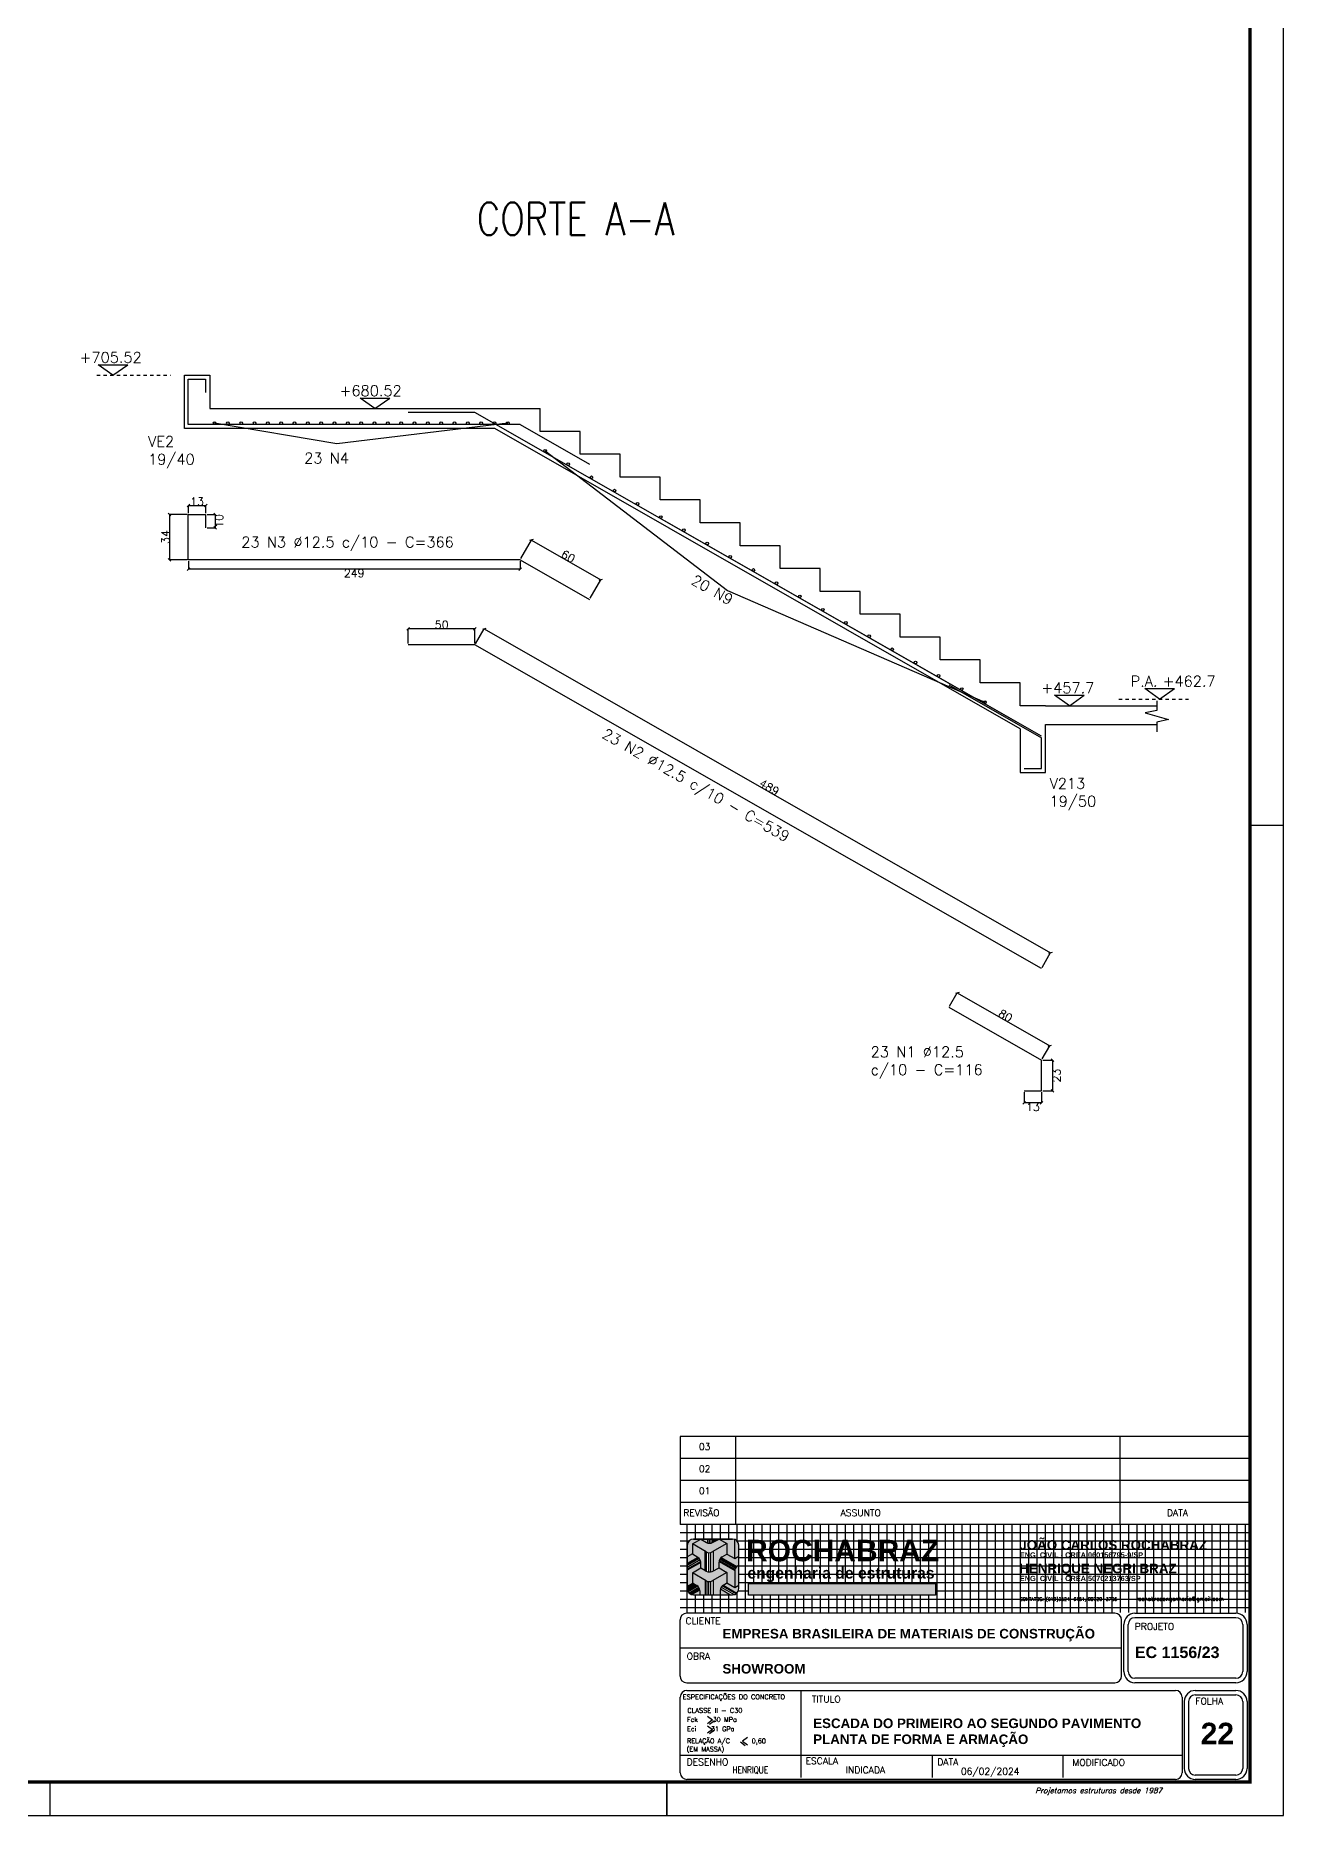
# Model space of a CAD drawing. Extents: x -2548 to -2429, y 253 to 337.
# Drawn here: x -2466.2 to -2428.8, y 252.6 to 306 of the extents above; entities that cross this region are included whole.
import ezdxf
from ezdxf.enums import TextEntityAlignment as Align

# ---------------------------------------------------------------- set-up
doc = ezdxf.new("R2010")
doc.units = 0
doc.header["$MEASUREMENT"] = 0
doc.linetypes.add('ESTILO_TQS_0001', pattern=[1, 0.7, -0.3])
doc.layers.get('0').update_dxf_attribs({"linetype": 'CONTINUOUS'})
doc.layers.get('Defpoints').update_dxf_attribs({"linetype": 'CONTINUOUS'})
for name, color, linetype in [('1', 1, 'CONTINUOUS'), ('2', 2, 'CONTINUOUS'), ('3', 3, 'CONTINUOUS'), ('6', 6, 'CONTINUOUS'), ('9', 9, 'CONTINUOUS'), ('ARQ-FOLHA', 7, 'CONTINUOUS'), ('F', 7, 'CONTINUOUS'), ('FINISSIMA', 1, 'CONTINUOUS'), ('G', 6, 'CONTINUOUS'), ('M', 3, 'CONTINUOUS')]:
    doc.layers.add(name, color=color, linetype=linetype)
doc.layers.add('LC-Textos', color=3, linetype='CONTINUOUS', lineweight=20)
doc.styles.add('ITALICC', font='italicc')
doc.styles.add('ROMANS', font='romans')
doc.styles.add('SANSSERIFBOLD', font='sasb____.pfb')
doc.styles.add('SIMPLEX', font='SIMPLEX.shx', dxfattribs={"width": 0.8})
doc.styles.get("Standard").update_dxf_attribs({"font": 'ROMANS.SHX'})
doc.dimstyles.new('ARMAÇAO ESCADA', dxfattribs={"dimtxt": 6, "dimasz": 2, "dimexe": 0.01, "dimexo": 1, "dimgap": 0.01, "dimtad": 2, "dimdec": 0, "dimdsep": 46, "dimtxsty": 'Standard', "dimblk": 'OBLIQUE', "dimcen": 0.09, "dimclrd": 1, "dimclre": 1, "dimclrt": 3, "dimadec": 0, "dimazin": 0, "dimtfac": 1, "dimtdec": 0, "dimtofl": 0, "dimtmove": 0, "dimatfit": 3, "dimldrblk": 'OBLIQUE', "dimfxl": 1, "dimtolj": 1, "dimtzin": 0, "dimarcsym": 0})

# ---------------------------------------------------------------- blocks, each defined once
blk = doc.blocks.new('fla0')
at = {"layer": 'ARQ-FOLHA'}
for p, q in [((5101.19, 1347.898), (5101.19, 1431.998)), ((5100.19, 1377.598), (5101.19, 1377.598)), ((5064.19, 1347.898), (5064.19, 1348.898)), ((5082.69, 1347.898), (5082.69, 1348.898))]:
    blk.add_line(p, q, dxfattribs=at)
at = {"layer": 'ARQ-FOLHA', "const_width": 0.1}
blk.add_lwpolyline([(5100.19, 1430.998), (4984.79, 1430.998), (4984.79, 1348.898), (5100.19, 1348.898), (5100.19, 1430.998)], dxfattribs=at)
at = {"layer": 'ARQ-FOLHA'}
blk.add_lwpolyline([(4982.29, 1347.898), (5101.19, 1347.898)], dxfattribs=at)
blk = doc.blocks.new('N2')
at = {"layer": '6', "linetype": 'Continuous'}
for p, q in [((4049.3, -2930.4), (3999.3, -2930.4)), ((4455.2, -3162.4), (4049.3, -2930.4))]:
    blk.add_line(p, q, dxfattribs=at)
blk = doc.blocks.new('N3')
at = {"layer": '6', "linetype": 'Continuous'}
for p, q in [((3834.2, -2939.4), (3834.2, -2905.4)), ((3834.2, -2905.4), (3847.2, -2905.4)), ((3847.2, -2905.4), (3847.2, -2915.4)), ((4083.2, -2939.4), (3834.2, -2939.4)), ((4083.2, -2939.4), (4135.3, -2969.2))]:
    blk.add_line(p, q, dxfattribs=at)
blk = doc.blocks.new('_Oblique')
at = {"color": 0, "linetype": 'ByBlock', "lineweight": -2}
blk.add_line((-0.5, -0.5), (0.5, 0.5), dxfattribs=at)
blk = doc.blocks.new('*D207')
at = {"color": 1, "linetype": 'Continuous', "lineweight": -2, "transparency": 16777216}
for p, q in [((-1944.3, 132.9), (-1937.9, 144)), ((-1937.9, 144), (-1513, -98.8)), ((-1519.3, -109.9), (-1513, -98.7))]:
    blk.add_line(p, q, dxfattribs=at)
at = {"layer": 'Defpoints', "color": 0, "linetype": 'Continuous', "transparency": 16777216}
for p in [(-1944.8, 132), (-1513, -98.8), (-1519.8, -110.8)]:
    blk.add_point(p, dxfattribs=at)
at = {"color": 1, "linetype": 'Continuous', "lineweight": -2, "transparency": 16777216, "xscale": 2, "yscale": 2, "zscale": 2}
for p, rotation in [((-1937.9, 144), 150.2592324149628), ((-1513, -98.8), 330.2592324149628)]:
    blk.add_blockref('_Oblique', p, dxfattribs=dict(at, rotation=rotation))
at = {"color": 3, "linetype": 'Continuous', "transparency": 16777216, "insert": (-1724, 25.2), "char_height": 6, "attachment_point": 5, "rotation": 330.2592}
blk.add_mtext('\\A1;489', dxfattribs=at)
blk = doc.blocks.new('*D208')
at = {"color": 1, "linetype": 'Continuous', "lineweight": -2, "transparency": 16777216}
for p, q in [((-1994.8, 133), (-1994.8, 144.1)), ((-1944.8, 144.1), (-1994.8, 144.1)), ((-1944.8, 133), (-1944.8, 144.1))]:
    blk.add_line(p, q, dxfattribs=at)
at = {"layer": 'Defpoints', "color": 0, "linetype": 'Continuous', "transparency": 16777216}
for p in [(-1994.8, 144.1), (-1994.8, 132), (-1944.8, 132)]:
    blk.add_point(p, dxfattribs=at)
at = {"color": 1, "linetype": 'Continuous', "lineweight": -2, "transparency": 16777216, "xscale": 2, "yscale": 2, "zscale": 2, "rotation": 180}
blk.add_blockref('_Oblique', (-1994.8, 144.1), dxfattribs=at)
at = {"color": 1, "linetype": 'Continuous', "lineweight": -2, "transparency": 16777216, "xscale": 2, "yscale": 2, "zscale": 2}
blk.add_blockref('_Oblique', (-1944.8, 144.1), dxfattribs=at)
at = {"color": 3, "linetype": 'Continuous', "transparency": 16777216, "insert": (-1969.8, 147.1), "char_height": 6, "attachment_point": 5}
blk.add_mtext('\\A1;50', dxfattribs=at)
blk = doc.blocks.new('*D209')
at = {"color": 1, "linetype": 'Continuous', "lineweight": -2, "transparency": 16777216}
for p, q in [((-1910.4, 196.8), (-1902.4, 210.6)), ((-1902.5, 210.6), (-1850.4, 180.9)), ((-1858.3, 167), (-1850.3, 180.9))]:
    blk.add_line(p, q, dxfattribs=at)
at = {"layer": 'Defpoints', "color": 0, "linetype": 'Continuous', "transparency": 16777216}
for p in [(-1910.9, 195.9), (-1850.4, 180.9), (-1858.8, 166.1)]:
    blk.add_point(p, dxfattribs=at)
at = {"color": 1, "linetype": 'Continuous', "lineweight": -2, "transparency": 16777216, "xscale": 2, "yscale": 2, "zscale": 2}
for p, rotation in [((-1902.5, 210.6), 150.2592324149629), ((-1850.4, 180.9), 330.2592324149629)]:
    blk.add_blockref('_Oblique', p, dxfattribs=dict(at, rotation=rotation))
at = {"color": 3, "linetype": 'Continuous', "transparency": 16777216, "insert": (-1874.9, 198.4), "char_height": 6, "attachment_point": 5, "rotation": 330.2592}
blk.add_mtext('\\A1;60', dxfattribs=at)
blk = doc.blocks.new('*D210')
at = {"color": 1, "linetype": 'Continuous', "lineweight": -2, "transparency": 16777216}
for p, q in [((-2159.8, 194.9), (-2159.8, 188.8)), ((-1910.9, 188.8), (-2159.8, 188.8)), ((-1910.9, 194.9), (-1910.9, 188.8))]:
    blk.add_line(p, q, dxfattribs=at)
at = {"layer": 'Defpoints', "color": 0, "linetype": 'Continuous', "transparency": 16777216}
for p in [(-2159.8, 195.9), (-2159.8, 188.8), (-1910.9, 195.9)]:
    blk.add_point(p, dxfattribs=at)
at = {"color": 1, "linetype": 'Continuous', "lineweight": -2, "transparency": 16777216, "xscale": 2, "yscale": 2, "zscale": 2, "rotation": 180}
blk.add_blockref('_Oblique', (-2159.8, 188.8), dxfattribs=at)
at = {"color": 1, "linetype": 'Continuous', "lineweight": -2, "transparency": 16777216, "xscale": 2, "yscale": 2, "zscale": 2}
blk.add_blockref('_Oblique', (-1910.9, 188.8), dxfattribs=at)
at = {"color": 3, "linetype": 'Continuous', "transparency": 16777216, "insert": (-2035.4, 185.8), "char_height": 6, "attachment_point": 5}
blk.add_mtext('\\A1;249', dxfattribs=at)
blk = doc.blocks.new('*D211')
at = {"color": 1, "linetype": 'Continuous', "lineweight": -2, "transparency": 16777216}
for p, q in [((-2159.8, 230.9), (-2159.8, 236.5)), ((-2159.8, 236.5), (-2146.8, 236.5)), ((-2146.8, 230.9), (-2146.8, 236.5))]:
    blk.add_line(p, q, dxfattribs=at)
at = {"layer": 'Defpoints', "color": 0, "linetype": 'Continuous', "transparency": 16777216}
for p in [(-2159.8, 229.9), (-2146.8, 236.5), (-2146.8, 229.9)]:
    blk.add_point(p, dxfattribs=at)
at = {"color": 1, "linetype": 'Continuous', "lineweight": -2, "transparency": 16777216, "xscale": 2, "yscale": 2, "zscale": 2, "rotation": 180}
blk.add_blockref('_Oblique', (-2159.8, 236.5), dxfattribs=at)
at = {"color": 1, "linetype": 'Continuous', "lineweight": -2, "transparency": 16777216, "xscale": 2, "yscale": 2, "zscale": 2}
blk.add_blockref('_Oblique', (-2146.8, 236.5), dxfattribs=at)
at = {"color": 3, "linetype": 'Continuous', "transparency": 16777216, "insert": (-2153.3, 239.5), "char_height": 6, "attachment_point": 5}
blk.add_mtext('\\A1;13', dxfattribs=at)
blk = doc.blocks.new('N11231')
at = {"layer": '6', "linetype": 'Continuous'}
for p, q in [((4549.3, 2566.1), (4499.3, 2566.1)), ((4974.2, 2323.4), (4549.3, 2566.1))]:
    blk.add_line(p, q, dxfattribs=at)
blk = doc.blocks.new('N1231')
at = {"layer": '6', "linetype": 'Continuous'}
for p in [(4904.8, 2362), (4974.2, 2299.3)]:
    blk.add_line(p, (4974.2, 2322.3), dxfattribs=at)
blk.add_lwpolyline([(4961.2, 2299.3), (4974.2, 2299.3)], dxfattribs=at)
blk = doc.blocks.new('*D203')
at = {"color": 1, "linetype": 'Continuous', "lineweight": -2, "transparency": 16777216}
for p, q in [((-1588.8, -138.9), (-1583.1, -128.9)), ((-1583.1, -128.9), (-1513.6, -168.6)), ((-1519.3, -178.5), (-1513.6, -168.6))]:
    blk.add_line(p, q, dxfattribs=at)
at = {"layer": 'Defpoints', "color": 0, "linetype": 'Continuous', "transparency": 16777216}
for p in [(-1589.3, -139.7), (-1513.6, -168.6), (-1519.8, -179.4)]:
    blk.add_point(p, dxfattribs=at)
at = {"color": 1, "linetype": 'Continuous', "lineweight": -2, "transparency": 16777216, "xscale": 2, "yscale": 2, "zscale": 2}
for p, rotation in [((-1583.1, -128.9), 150.2592324149627), ((-1513.6, -168.6), 330.2592324149627)]:
    blk.add_blockref('_Oblique', p, dxfattribs=dict(at, rotation=rotation))
at = {"color": 3, "linetype": 'Continuous', "transparency": 16777216, "insert": (-1546.9, -146.1), "char_height": 6, "attachment_point": 5, "rotation": 330.2592}
blk.add_mtext('\\A1;80', dxfattribs=at)
blk = doc.blocks.new('*D204')
at = {"color": 1, "linetype": 'Continuous', "lineweight": -2, "transparency": 16777216}
for p, q in [((-1518.8, -179.4), (-1511.6, -179.4)), ((-1511.6, -179.4), (-1511.6, -202.4)), ((-1518.8, -202.4), (-1511.6, -202.4))]:
    blk.add_line(p, q, dxfattribs=at)
at = {"layer": 'Defpoints', "color": 0, "linetype": 'Continuous', "transparency": 16777216}
for p in [(-1519.8, -179.4), (-1519.8, -202.4), (-1511.6, -202.4)]:
    blk.add_point(p, dxfattribs=at)
at = {"color": 1, "linetype": 'Continuous', "lineweight": -2, "transparency": 16777216, "xscale": 2, "yscale": 2, "zscale": 2}
for p, rotation in [((-1511.6, -179.4), 90), ((-1511.6, -202.4), 270)]:
    blk.add_blockref('_Oblique', p, dxfattribs=dict(at, rotation=rotation))
at = {"color": 3, "linetype": 'Continuous', "transparency": 16777216, "insert": (-1508.6, -190.9), "char_height": 6, "attachment_point": 5, "rotation": 90}
blk.add_mtext('\\A1;23', dxfattribs=at)
blk = doc.blocks.new('*D205')
at = {"color": 1, "linetype": 'Continuous', "lineweight": -2, "transparency": 16777216}
for p, q in [((-1532.8, -203.4), (-1532.8, -211.4)), ((-1519.8, -211.4), (-1532.8, -211.4)), ((-1519.8, -203.4), (-1519.8, -211.4))]:
    blk.add_line(p, q, dxfattribs=at)
at = {"layer": 'Defpoints', "color": 0, "linetype": 'Continuous', "transparency": 16777216}
for p in [(-1532.8, -202.4), (-1532.8, -211.4), (-1519.8, -202.4)]:
    blk.add_point(p, dxfattribs=at)
at = {"color": 1, "linetype": 'Continuous', "lineweight": -2, "transparency": 16777216, "xscale": 2, "yscale": 2, "zscale": 2, "rotation": 180}
blk.add_blockref('_Oblique', (-1532.8, -211.4), dxfattribs=at)
at = {"color": 1, "linetype": 'Continuous', "lineweight": -2, "transparency": 16777216, "xscale": 2, "yscale": 2, "zscale": 2}
blk.add_blockref('_Oblique', (-1519.8, -211.4), dxfattribs=at)
at = {"color": 3, "linetype": 'Continuous', "transparency": 16777216, "insert": (-1526.3, -214.4), "char_height": 6, "attachment_point": 5}
blk.add_mtext('\\A1;13', dxfattribs=at)
blk = doc.blocks.new('*D206')
at = {"color": 1, "linetype": 'Continuous', "lineweight": -2, "transparency": 16777216}
for p, q in [((-2160.8, 229.9), (-2174, 229.9)), ((-2174, 229.9), (-2174, 195.9)), ((-2160.8, 195.9), (-2174, 195.9))]:
    blk.add_line(p, q, dxfattribs=at)
at = {"layer": 'Defpoints', "color": 0, "linetype": 'Continuous', "transparency": 16777216}
for p in [(-2159.8, 229.9), (-2174, 195.9), (-2159.8, 195.9)]:
    blk.add_point(p, dxfattribs=at)
at = {"color": 1, "linetype": 'Continuous', "lineweight": -2, "transparency": 16777216, "xscale": 2, "yscale": 2, "zscale": 2}
for p, rotation in [((-2174, 229.9), 90), ((-2174, 195.9), 270)]:
    blk.add_blockref('_Oblique', p, dxfattribs=dict(at, rotation=rotation))
at = {"color": 3, "linetype": 'Continuous', "transparency": 16777216, "insert": (-2177, 212.9), "char_height": 6, "attachment_point": 5, "rotation": 90}
blk.add_mtext('\\A1;34', dxfattribs=at)
blk = doc.blocks.new('*D212')
at = {"color": 1, "linetype": 'Continuous', "lineweight": -2, "transparency": 16777216}
for p, q in [((-2145.8, 229.9), (-2139.7, 229.9)), ((-2139.8, 229.9), (-2139.8, 219.9)), ((-2145.8, 219.9), (-2139.7, 219.9))]:
    blk.add_line(p, q, dxfattribs=at)
at = {"layer": 'Defpoints', "color": 0, "linetype": 'Continuous', "transparency": 16777216}
for p in [(-2146.8, 229.9), (-2146.8, 219.9), (-2139.8, 219.9)]:
    blk.add_point(p, dxfattribs=at)
at = {"color": 1, "linetype": 'Continuous', "lineweight": -2, "transparency": 16777216, "xscale": 2, "yscale": 2, "zscale": 2}
for p, rotation in [((-2139.8, 229.9), 90), ((-2139.8, 219.9), 270)]:
    blk.add_blockref('_Oblique', p, dxfattribs=dict(at, rotation=rotation))
at = {"color": 3, "linetype": 'Continuous', "transparency": 16777216, "insert": (-2136.7, 224.9), "char_height": 6, "attachment_point": 5, "rotation": 90}
blk.add_mtext('\\A1;10', dxfattribs=at)
blk = doc.blocks.new('DASDA')
at = {"layer": '1', "linetype": 'Continuous'}
for p, q in [((-2048.4, 282.8), (-2140.1, 298.2)), ((-1920.1, 298.2), (-2048.4, 282.8)), ((-1892.2, 277.5), (-1755.3, 172.9)), ((-1755.3, 172.9), (-1562.3, 89)), ((-1433.3, 82.9), (-1442, 81)), ((-1442, 81), (-1424.6, 76.1)), ((-1433.3, 90.1), (-1433.3, 82.9)), ((-1424.6, 76.1), (-1433.3, 74.1)), ((-1433.3, 74.1), (-1433.3, 66.9))]:
    blk.add_line(p, q, dxfattribs=at)
at = {"layer": '2', "linetype": 'ESTILO_TQS_0001'}
for p, q in [((-2228.4, 334.2), (-2173.2, 334.2)), ((-1461.8, 91.4), (-1409.5, 91.4))]:
    blk.add_line(p, q, dxfattribs=at)
at = {"layer": '3', "linetype": 'Continuous'}
for p, q in [((-2227.5, 342), (-2205.3, 342)), ((-2216.4, 334.2), (-2227.5, 342)), ((-2216.4, 334.2), (-2205.3, 342)), ((-2143.8, 309.2), (-1895.8, 309.2)), ((-2030.9, 317), (-2008.7, 317)), ((-2019.8, 309.2), (-2030.9, 317)), ((-2019.8, 309.2), (-2008.7, 317)), ((-1895.8, 292.1), (-1895.8, 309.2)), ((-1929.8, 294.2), (-2143.8, 294.2)), ((-1535.8, 69.1), (-1929.8, 294.2)), ((-1865.8, 292.1), (-1895.8, 292.1)), ((-1865.8, 275), (-1865.8, 292.1)), ((-1835.8, 275), (-1865.8, 275)), ((-1835.8, 257.8), (-1835.8, 275)), ((-1805.8, 257.8), (-1835.8, 257.8)), ((-1805.8, 240.7), (-1805.8, 257.8)), ((-1775.8, 240.7), (-1805.8, 240.7)), ((-1775.8, 223.5), (-1775.8, 240.7)), ((-1745.8, 223.5), (-1775.8, 223.5)), ((-1745.8, 206.4), (-1745.8, 223.5)), ((-1715.8, 206.4), (-1745.8, 206.4)), ((-1715.8, 189.3), (-1715.8, 206.4)), ((-1685.8, 189.3), (-1715.8, 189.3)), ((-1685.8, 172.1), (-1685.8, 189.3)), ((-1655.8, 172.1), (-1685.8, 172.1)), ((-1655.8, 155), (-1655.8, 172.1)), ((-1625.8, 155), (-1655.8, 155)), ((-1625.8, 137.8), (-1625.8, 155)), ((-1595.8, 137.8), (-1625.8, 137.8)), ((-1595.8, 120.7), (-1595.8, 137.8)), ((-1565.8, 120.7), (-1595.8, 120.7)), ((-1565.8, 103.6), (-1565.8, 120.7)), ((-1535.8, 103.6), (-1565.8, 103.6)), ((-1535.8, 86.4), (-1535.8, 103.6)), ((-1510, 94.2), (-1487.8, 94.2)), ((-1498.9, 86.4), (-1510, 94.2)), ((-1498.9, 86.4), (-1487.8, 94.2)), ((-1442.4, 99.2), (-1420.2, 99.2)), ((-1431.3, 91.4), (-1442.4, 99.2)), ((-1431.3, 91.4), (-1420.2, 99.2)), ((-1516.8, 86.4), (-1433.3, 86.4)), ((-1516.8, 72.4), (-1433.3, 72.4))]:
    blk.add_line(p, q, dxfattribs=at)
for points in [[(-2143.8, 294.2), (-2162.8, 294.2), (-2162.8, 334.2), (-2143.8, 334.2), (-2143.8, 309.2)], [(-1516.8, 86.4), (-1535.8, 86.4)], [(-1535.8, 69.1), (-1535.8, 36.4), (-1516.8, 36.4), (-1516.8, 72.4)]]:
    blk.add_lwpolyline(points, dxfattribs=at)
at = {"layer": '6', "linetype": 'Continuous'}
for centre in [(-2140.1, 298.2), (-2130.1, 298.2), (-2120.1, 298.2), (-2110.1, 298.2), (-2100.1, 298.2), (-2090.1, 298.2), (-2080.1, 298.2), (-2070.1, 298.2), (-2060.1, 298.2), (-2050.1, 298.2), (-2040.1, 298.2), (-2030.1, 298.2), (-2020.1, 298.2), (-2010.1, 298.2), (-2000.1, 298.2), (-1990.1, 298.2), (-1980.1, 298.2), (-1970.1, 298.2), (-1960.1, 298.2), (-1950.1, 298.2), (-1940.1, 298.2), (-1930.1, 298.2), (-1920.1, 298.2), (-1892.2, 277.5), (-1874.9, 267.6), (-1857.5, 257.7), (-1840.2, 247.7), (-1822.8, 237.8), (-1805.4, 227.9), (-1788.1, 218), (-1770.7, 208.1), (-1753.3, 198.1), (-1736, 188.2), (-1718.6, 178.3), (-1701.2, 168.4), (-1683.9, 158.4), (-1666.5, 148.5), (-1649.1, 138.6), (-1631.8, 128.7), (-1614.4, 118.8), (-1597, 108.8), (-1579.7, 98.9), (-1562.3, 89)]:
    blk.add_circle(centre, 1, dxfattribs=at)
at = {"linetype": 'Continuous'}
for name, p in [('N3', (-5994.1, 3236.7)), ('N2', (-5994.1, 3236.7)), ('N11231', (-6494.1, -2259.9)), ('N3', (-5994.1, 3135.3)), ('N11231', (-6494.1, -2434.1)), ('N1231', (-6494.1, -2259.9)), ('N1231', (-6494.1, -2501.7))]:
    blk.add_blockref(name, p, dxfattribs=at)
at = {"linetype": 'Continuous', "char_height": 8, "attachment_point": 1}
for s, insert in [('+705.52', (-2241.4, 351.6)), ('+680.52', (-2046.4, 326.6)), ('VE2\\P19/40', (-2190, 288.5)), ('23 N4', (-2072.9, 276.1)), ('23 N3 %%C12.5 c/10 - C=366', (-2120.1, 213.1)), ('\\pi-24,l32,t32;P.A.^I+462.7', (-1461, 108.8)), ('+457.7', (-1520, 103.8)), ('V213\\P19/50', (-1513.8, 32.1)), ('23 N1 %%C12.5\\Pc/10 - C=116', (-1648, -169.2))]:
    blk.add_mtext_dynamic_manual_height_columns(s, width=1258.453, gutter_width=40, heights=[0], dxfattribs=dict(at, insert=insert))
at = {"linetype": 'Continuous', "char_height": 8, "attachment_point": 1, "rotation": 330.2592}
for s, insert in [('20 N9', (-1779.4, 185.1)), ('23 N2 %%C12.5 c/10 - C=539', (-1846.2, 69.9))]:
    blk.add_mtext_dynamic_manual_height_columns(s, width=1258.453, gutter_width=40, heights=[0], dxfattribs=dict(at, insert=insert))
at = {"layer": 'LC-Textos', "color": 4, "insert": (-1943.5, 439.3), "char_height": 24.48, "width": 628.111, "attachment_point": 7, "line_spacing_factor": 0.798, "style": 'SIMPLEX'}
blk.add_mtext('CORTE A-A', dxfattribs=at)
at = {"linetype": 'Continuous'}
for base, p1, p2, picture, middle in [((-2146.8, 236.5), (-2159.8, 229.9), (-2146.8, 229.9), '*D211', (-2153.3, 239.5)), ((-2159.8, 188.8), (-1910.9, 195.9), (-2159.8, 195.9), '*D210', (-2035.4, 185.8)), ((-1994.8, 144.1), (-1944.8, 132), (-1994.8, 132), '*D208', (-1969.8, 147.1)), ((-1532.8, -211.4), (-1519.8, -202.4), (-1532.8, -202.4), '*D205', (-1526.3, -214.4))]:
    dim = blk.add_linear_dim(base=base, p1=p1, p2=p2, dimstyle='ARMAÇAO ESCADA', dxfattribs=at)
    dim.commit()
    dim.dimension.update_dxf_attribs({"geometry": picture, "text_midpoint": middle})
for base, p1, p2, picture, middle in [((-2174, 195.9), (-2159.8, 229.9), (-2159.8, 195.9), '*D206', (-2177, 212.9)), ((-2139.8, 219.9), (-2146.8, 229.9), (-2146.8, 219.9), '*D212', (-2136.7, 224.9)), ((-1511.6, -202.4), (-1519.8, -179.4), (-1519.8, -202.4), '*D204', (-1508.6, -190.9))]:
    dim = blk.add_linear_dim(base=base, p1=p1, p2=p2, angle=90, dimstyle='ARMAÇAO ESCADA', dxfattribs=at)
    dim.commit()
    dim.dimension.update_dxf_attribs({"geometry": picture, "text_midpoint": middle})
for p1, p2, distance, picture, middle in [((-1910.9, 195.9), (-1858.8, 166.1), 17, '*D209', (-1874.9, 198.4)), ((-1944.8, 132), (-1519.8, -110.8), 13.8, '*D207', (-1724, 25.2)), ((-1589.3, -139.7), (-1519.8, -179.4), 12.5, '*D203', (-1546.9, -146.1))]:
    dim = blk.add_aligned_dim(p1=p1, p2=p2, distance=distance, dimstyle='ARMAÇAO ESCADA', dxfattribs=at)
    dim.commit()
    dim.dimension.update_dxf_attribs({"geometry": picture, "text_midpoint": middle})

msp = doc.modelspace()

# ---------------------------------------------------------------- hatches: boundary and pattern name
at = {"layer": '3', "linetype": 'Continuous'}
h = msp.add_hatch(color=170, dxfattribs=at)
h.dxf.hatch_style = 1
h.paths.add_polyline_path([(-2446.491, 260.784), (-2446.24, 260.928), (-2446.246, 260.93), (-2446.461, 260.93, 0.414214), (-2446.646, 260.745), (-2446.646, 260.4), (-2446.491, 260.489)])
h.paths.add_polyline_path([(-2445.455, 260.793), (-2445.874, 260.556), (-2445.874, 259.975), (-2445.693, 260.066), (-2445.693, 260.234, -0.270042), (-2445.599, 260.396), (-2445.455, 260.478)])
h.paths.add_polyline_path([(-2445.652, 259.434), (-2445.348, 259.258), (-2445.868, 259.258), (-2445.868, 259.695), (-2445.455, 259.929), (-2445.455, 259.617), (-2445.567, 259.55), (-2445.567, 259.55, 0.20148)])
h.paths.add_polyline_path([(-2445.101, 260.142), (-2445.13, 260.125, 0.267222), (-2445.223, 259.965), (-2445.223, 259.482), (-2445.101, 259.552)])
h.paths.add_polyline_path([(-2445.101, 260.745, 0.315503), (-2445.223, 260.919), (-2445.223, 260.346), (-2445.101, 260.416)])
h.paths.add_polyline_path([(-2446.271, 259.38, 0.025994), (-2446.272, 259.399), (-2446.506, 259.264, 0.061825), (-2446.461, 259.258), (-2446.271, 259.258)])
h = msp.add_hatch(color=170, dxfattribs=at)
h.dxf.hatch_style = 1
h.paths.add_polyline_path([(-2445.693, 260.93), (-2445.878, 260.93), (-2445.878, 260.83)])
h = msp.add_hatch(color=170, dxfattribs=at)
h.dxf.hatch_style = 1
h.paths.add_polyline_path([(-2446.646, 259.995), (-2446.646, 259.536), (-2446.491, 259.619), (-2446.491, 259.92), (-2446.241, 260.063), (-2446.241, 260.229)])
at = {"layer": '6', "linetype": 'Continuous'}
h = msp.add_hatch(color=20, dxfattribs=at)
h.dxf.hatch_style = 1
h.paths.add_polyline_path([(-2446.069, 260.828, 0.05795), (-2446.03, 260.811), (-2446.03, 260.93), (-2446.235, 260.93), (-2446.24, 260.928)])
h.paths.add_polyline_path([(-2446.124, 260.568), (-2446.491, 260.784), (-2446.491, 260.484), (-2446.329, 260.383, -0.25967), (-2446.241, 260.225), (-2446.241, 260.064), (-2446.124, 259.995)])
h.paths.add_polyline_path([(-2445.455, 259.929), (-2445.455, 259.617), (-2445.223, 259.482), (-2445.223, 259.965, -0.030686), (-2445.221, 259.987), (-2445.692, 260.259, 0.033151), (-2445.693, 260.234), (-2445.693, 260.066)])
h.paths.add_polyline_path([(-2445.223, 260.919, 0.087301), (-2445.286, 260.93), (-2445.693, 260.93), (-2445.455, 260.793), (-2445.455, 260.475), (-2445.223, 260.346)])
h.paths.add_polyline_path([(-2446.491, 259.92), (-2446.491, 259.619), (-2446.359, 259.537, -0.25967), (-2446.271, 259.38), (-2446.271, 259.258), (-2446.112, 259.258), (-2446.112, 259.696)])
h.paths.add_polyline_path([(-2445.652, 259.434, 0.058973), (-2445.658, 259.391), (-2445.658, 259.258), (-2445.348, 259.258)])
at = {"layer": '9', "linetype": 'Continuous'}
h = msp.add_hatch(dxfattribs=at)
h.set_pattern_fill('NET', color=256, scale=2)
h.set_pattern_definition([(0, (-2655.65239, 228.63054), (0, 0.25), []), (90, (-2655.65239, 228.63054), (-0.25, 2e-17), [])])
h.paths.add_polyline_path([(-2429.76, 261.365), (-2446.857, 261.365), (-2446.857, 258.727), (-2429.76, 258.727)])
h.paths.add_polyline_path([(-2439.194, 259.602), (-2439.194, 259.245), (-2444.81, 259.245), (-2444.81, 259.602)], flags=16)
h.paths.add_polyline_path([(-2445.101, 259.443, -0.414214), (-2445.286, 259.258), (-2446.461, 259.258, -0.414214), (-2446.646, 259.443), (-2446.646, 260.745, -0.414214), (-2446.461, 260.93), (-2445.286, 260.93, -0.414214), (-2445.101, 260.745)], flags=16)
h.paths.add_polyline_path([(-2446.35, 259.532), (-2446.631, 259.37), (-2446.622, 259.351), (-2446.333, 259.518, 0.029753)], flags=0)
h.paths.add_polyline_path([(-2446.241, 260.225), (-2446.241, 260.064), (-2446.124, 259.995), (-2446.124, 260.568), (-2446.491, 260.784), (-2446.491, 260.484), (-2446.326, 260.381), (-2446.326, 260.381, -0.254018)], flags=0)
h.paths.add_polyline_path([(-2445.455, 260.478), (-2445.457, 260.476), (-2445.455, 260.475)], flags=0)
h.paths.add_polyline_path([(-2445.223, 259.965), (-2445.223, 259.482), (-2445.455, 259.617), (-2445.455, 259.929), (-2445.898, 259.678, -0.265681), (-2446.082, 259.679), (-2446.491, 259.92), (-2446.491, 259.619), (-2446.646, 259.53), (-2446.646, 259.536), (-2446.491, 259.619), (-2446.491, 259.92), (-2446.082, 259.679, 0.265681), (-2445.898, 259.678), (-2445.455, 259.929), (-2445.693, 260.066), (-2445.895, 259.964, -0.258851), (-2446.075, 259.967), (-2446.075, 260.539, 0.254262), (-2445.898, 260.542), (-2445.455, 260.793), (-2445.693, 260.93), (-2445.888, 260.825, -0.261618), (-2446.069, 260.828), (-2446.246, 260.93), (-2445.693, 260.93), (-2445.455, 260.793), (-2445.874, 260.556), (-2445.874, 259.975), (-2445.693, 260.066), (-2445.693, 260.234, -0.224324), (-2445.626, 260.378), (-2445.156, 260.107, 0.221782)], flags=0)
h.paths.add_polyline_path([(-2445.189, 260.071), (-2445.658, 260.343), (-2445.667, 260.329), (-2445.197, 260.058)], flags=0)
h.paths.add_polyline_path([(-2433.199, 259.003), (-2430.239, 259.003), (-2430.239, 259.241), (-2433.199, 259.241)], flags=24)
h.paths.add_polyline_path([(-2436.691, 259.01), (-2433.377, 259.01), (-2433.377, 259.237), (-2436.691, 259.237)], flags=24)
h.paths.add_polyline_path([(-2436.71, 259.623), (-2433.065, 259.623), (-2433.065, 259.872), (-2436.71, 259.872)], flags=24)
h.paths.add_polyline_path([(-2436.764, 259.806), (-2431.971, 259.806), (-2431.971, 260.275), (-2436.764, 260.275)], flags=24)
h.paths.add_polyline_path([(-2436.71, 260.328), (-2432.993, 260.328), (-2432.993, 260.576), (-2436.71, 260.576)], flags=24)
h.paths.add_polyline_path([(-2436.778, 260.508), (-2431.06, 260.508), (-2431.06, 261.064), (-2436.778, 261.064)], flags=24)
h.paths.add_polyline_path([(-2444.951, 259.535), (-2439.219, 259.535), (-2439.219, 260.192), (-2444.951, 260.192)], flags=24)
h.paths.add_polyline_path([(-2445.052, 260.076), (-2439.025, 260.076), (-2439.025, 261.087), (-2445.052, 261.087)], flags=24)
h = msp.add_hatch(color=256, dxfattribs=at)
h.dxf.hatch_style = 1
h.paths.add_polyline_path([(-2445.455, 260.793), (-2445.693, 260.93), (-2445.888, 260.825, -0.261618), (-2446.069, 260.828), (-2446.24, 260.928), (-2446.491, 260.784), (-2446.083, 260.544, 0.2681), (-2445.898, 260.542)])
h.paths.add_polyline_path([(-2445.455, 259.929), (-2445.693, 260.066), (-2445.903, 259.961, -0.246654), (-2446.075, 259.967), (-2446.124, 259.995), (-2446.24, 260.063), (-2446.491, 259.92), (-2446.082, 259.679, 0.265681), (-2445.898, 259.678)])
h.paths.add_polyline_path([(-2445.101, 260.416), (-2445.223, 260.346), (-2445.457, 260.476), (-2445.599, 260.396, 0.043107), (-2445.626, 260.378), (-2445.156, 260.107, -0.042898), (-2445.13, 260.125), (-2445.101, 260.142)])
h.paths.add_polyline_path([(-2446.496, 260.487), (-2446.646, 260.4), (-2446.646, 260.176), (-2446.311, 260.37, 0.030236), (-2446.329, 260.383)])
h.paths.add_polyline_path([(-2445.455, 259.617), (-2445.567, 259.55), (-2445.155, 259.312, 0.200035), (-2445.101, 259.443), (-2445.101, 259.552), (-2445.223, 259.482)])
h = msp.add_hatch(color=256, dxfattribs=at)
h.dxf.hatch_style = 1
h.paths.add_polyline_path([(-2446.35, 259.532, 0.013793), (-2446.359, 259.537), (-2446.491, 259.619), (-2446.646, 259.536), (-2446.646, 259.443, 0.102803), (-2446.631, 259.37)])
h = msp.add_hatch(color=256, dxfattribs=at)
h.dxf.hatch_style = 1
h.paths.add_polyline_path([(-2439.194, 259.602), (-2444.81, 259.602), (-2444.81, 259.245), (-2439.194, 259.245)])

# ---------------------------------------------------------------- linework, layer by layer
msp.add_line((-2447.26, 253.642), (-2447.26, 252.642))
msp.add_lwpolyline([(-2444.81, 259.602), (-2439.194, 259.602), (-2439.194, 259.245), (-2444.81, 259.245)], close=True, dxfattribs=at)
at = {"layer": 'F', "color": 24}
for p, q in [((-2446.082, 260.543), (-2446.491, 260.784)), ((-2445.455, 260.793), (-2445.897, 260.543)), ((-2446.082, 259.679), (-2446.491, 259.92)), ((-2445.455, 259.929), (-2445.897, 259.679))]:
    msp.add_line(p, q, dxfattribs=at)
at = {"layer": 'F'}
for p, q in [((-2446.041, 255.615), (-2445.893, 255.504)), ((-2445.893, 255.504), (-2446.041, 255.392)), ((-2446.041, 255.333), (-2445.893, 255.222)), ((-2445.893, 255.222), (-2446.041, 255.111)), ((-2445.831, 255.483), (-2445.979, 255.372)), ((-2445.831, 255.201), (-2445.979, 255.09)), ((-2445.053, 254.851), (-2444.905, 254.74)), ((-2444.843, 254.983), (-2444.991, 254.872)), ((-2444.991, 254.872), (-2444.843, 254.761))]:
    msp.add_line(p, q, dxfattribs=at)
at = {"layer": 'F', "color": 24}
for centre in [(-2445.989, 260.704), (-2445.989, 259.84)]:
    msp.add_arc(centre, 0.185, 239.5203, 299.5526, dxfattribs=at)
at = {"layer": 'FINISSIMA'}
for p, q in [((-2429.728, 264.01), (-2446.857, 264.01)), ((-2446.857, 264.01), (-2446.857, 263.348)), ((-2445.199, 264.01), (-2445.199, 263.348)), ((-2433.669, 264.01), (-2433.669, 263.348)), ((-2429.728, 263.348), (-2446.857, 263.348)), ((-2446.857, 263.348), (-2446.857, 262.687)), ((-2445.199, 263.348), (-2445.199, 262.687)), ((-2433.669, 263.348), (-2433.669, 262.687)), ((-2429.728, 262.687), (-2446.857, 262.687)), ((-2446.857, 262.687), (-2446.857, 262.026)), ((-2445.199, 262.687), (-2445.199, 262.026)), ((-2433.669, 262.687), (-2433.669, 262.026)), ((-2429.728, 262.026), (-2446.857, 262.026)), ((-2446.857, 262.026), (-2446.857, 261.365)), ((-2445.199, 262.026), (-2445.199, 261.365)), ((-2433.669, 262.026), (-2433.669, 261.365)), ((-2429.728, 261.365), (-2446.857, 261.365)), ((-2433.216, 258.705), (-2430.183, 258.705)), ((-2433.55, 256.956), (-2433.55, 258.371)), ((-2429.849, 258.371), (-2429.849, 256.956)), ((-2446.865, 257.664), (-2433.617, 257.664)), ((-2443.23, 253.779), (-2443.23, 256.391)), ((-2430.183, 256.622), (-2433.216, 256.622)), ((-2431.405, 256.391), (-2430.183, 256.391)), ((-2431.738, 256.057), (-2431.738, 254.052)), ((-2429.849, 256.057), (-2429.849, 254.052)), ((-2431.798, 254.44), (-2446.857, 254.44)), ((-2439.298, 254.44), (-2439.298, 253.779)), ((-2435.367, 253.779), (-2435.367, 254.44)), ((-2430.183, 253.719), (-2431.405, 253.719))]:
    msp.add_line(p, q, dxfattribs=at)
at = {"layer": 'FINISSIMA', "color": 24}
for p, q in [((-2446.646, 260.745), (-2446.646, 259.443)), ((-2446.491, 260.784), (-2446.235, 260.93)), ((-2446.491, 260.784), (-2446.491, 260.484)), ((-2446.461, 260.93), (-2445.286, 260.93)), ((-2445.286, 260.93), (-2446.461, 260.93)), ((-2446.241, 260.928), (-2446.069, 260.828)), ((-2446.124, 260.568), (-2446.124, 259.995)), ((-2446.075, 260.539), (-2446.075, 259.967)), ((-2446.03, 260.811), (-2446.03, 260.93)), ((-2446.008, 260.519), (-2446.008, 259.946)), ((-2446.008, 260.519), (-2446.008, 259.976)), ((-2445.981, 260.803), (-2445.981, 260.93)), ((-2445.947, 260.523), (-2445.947, 259.952)), ((-2445.934, 260.808), (-2445.934, 260.93)), ((-2445.888, 260.825), (-2445.693, 260.93)), ((-2445.878, 260.83), (-2445.878, 260.93)), ((-2445.874, 260.554), (-2445.874, 259.976)), ((-2445.693, 260.93), (-2445.455, 260.793)), ((-2445.455, 260.793), (-2445.455, 260.475)), ((-2445.223, 260.346), (-2445.223, 260.919)), ((-2445.101, 259.443), (-2445.101, 260.745)), ((-2446.491, 260.489), (-2446.646, 260.4)), ((-2446.331, 260.378), (-2446.646, 260.196)), ((-2446.311, 260.37), (-2446.646, 260.176)), ((-2446.289, 260.349), (-2446.646, 260.142)), ((-2446.26, 260.305), (-2446.646, 260.082)), ((-2446.244, 260.258), (-2446.646, 260.026)), ((-2446.241, 260.229), (-2446.646, 259.995)), ((-2446.646, 260.096), (-2446.646, 259.536)), ((-2446.491, 260.484), (-2446.329, 260.383)), ((-2446.491, 259.92), (-2446.235, 260.066)), ((-2446.241, 260.064), (-2446.241, 260.225)), ((-2446.241, 260.064), (-2446.124, 259.995)), ((-2446.124, 259.995), (-2446.075, 259.967)), ((-2445.903, 259.961), (-2445.693, 260.066)), ((-2445.693, 260.066), (-2445.693, 260.234)), ((-2445.693, 260.066), (-2445.455, 259.929)), ((-2445.692, 260.259), (-2445.221, 259.987)), ((-2445.684, 260.292), (-2445.214, 260.021)), ((-2445.667, 260.329), (-2445.197, 260.058)), ((-2445.658, 260.343), (-2445.189, 260.071)), ((-2445.644, 260.361), (-2445.174, 260.09)), ((-2445.626, 260.378), (-2445.156, 260.107)), ((-2445.599, 260.396), (-2445.455, 260.478)), ((-2445.455, 260.475), (-2445.223, 260.346)), ((-2445.223, 260.346), (-2445.101, 260.416)), ((-2445.13, 260.126), (-2445.101, 260.142)), ((-2446.35, 259.532), (-2446.631, 259.37)), ((-2446.333, 259.518), (-2446.622, 259.351)), ((-2446.299, 259.477), (-2446.589, 259.31)), ((-2446.491, 259.92), (-2446.491, 259.619)), ((-2446.491, 259.619), (-2446.359, 259.537)), ((-2446.112, 259.696), (-2446.112, 259.258)), ((-2446.057, 259.667), (-2446.057, 259.258)), ((-2446.008, 259.655), (-2446.008, 259.258)), ((-2445.947, 259.659), (-2445.947, 259.258)), ((-2445.868, 259.695), (-2445.868, 259.258)), ((-2445.63, 259.487), (-2445.242, 259.263)), ((-2445.596, 259.529), (-2445.182, 259.29)), ((-2445.567, 259.55), (-2445.155, 259.312)), ((-2445.564, 259.552), (-2445.455, 259.617)), ((-2445.455, 259.929), (-2445.455, 259.617)), ((-2445.455, 259.617), (-2445.223, 259.482)), ((-2445.223, 259.965), (-2445.223, 259.482)), ((-2445.223, 259.482), (-2445.101, 259.552)), ((-2446.282, 259.443), (-2446.557, 259.285)), ((-2446.274, 259.413), (-2446.524, 259.269)), ((-2446.272, 259.399), (-2446.506, 259.264)), ((-2446.461, 259.258), (-2445.286, 259.258)), ((-2446.271, 259.38), (-2446.271, 259.256)), ((-2445.658, 259.391), (-2445.658, 259.256)), ((-2445.652, 259.434), (-2445.348, 259.258))]:
    msp.add_line(p, q, dxfattribs=at)
for centre, start, end in [((-2446.461, 260.745), 90, 180), ((-2446.461, 260.745), 90, 180), ((-2445.976, 260.988), 239.8124, 298.4565), ((-2445.286, 260.745), 0, 90), ((-2446.427, 260.225), 0, 58.2261), ((-2445.508, 260.234), 119.5526, 180), ((-2445.037, 259.965), 119.8445, 180), ((-2446.457, 259.38), 0, 58.2261), ((-2445.983, 260.128), 239.8124, 295.5018), ((-2445.472, 259.391), 119.5526, 180), ((-2446.461, 259.443), 180, 270), ((-2445.286, 259.443), 270, 0)]:
    msp.add_arc(centre, 0.185, start, end, dxfattribs=at)
at = {"layer": 'FINISSIMA'}
for centre, start, end in [((-2433.216, 258.371), 90, 180), ((-2430.183, 258.371), 0, 90), ((-2433.216, 256.956), 180, 270), ((-2430.183, 256.956), 270, 0), ((-2431.405, 256.057), 90, 180), ((-2430.183, 256.057), 0, 90), ((-2431.405, 254.052), 180, 270), ((-2430.183, 254.052), 270, 0)]:
    msp.add_arc(centre, 0.333, start, end, dxfattribs=at)
at = {"layer": 'G'}
for p, q in [((-2433.216, 258.573), (-2430.183, 258.573)), ((-2433.418, 256.956), (-2433.418, 258.371)), ((-2429.981, 258.371), (-2429.981, 256.956)), ((-2430.183, 256.754), (-2433.216, 256.754))]:
    msp.add_line(p, q, dxfattribs=at)
for centre, start, end in [((-2433.216, 258.371), 90, 180), ((-2430.183, 258.371), 0, 90), ((-2433.216, 256.956), 180, 270), ((-2430.183, 256.956), 270, 0)]:
    msp.add_arc(centre, 0.201, start, end, dxfattribs=at)
at = {"layer": 'M'}
for p, q in [((-2446.865, 258.504), (-2446.865, 256.823)), ((-2433.818, 258.705), (-2446.663, 258.705)), ((-2433.617, 256.823), (-2433.617, 258.504)), ((-2446.663, 256.622), (-2433.818, 256.622)), ((-2446.656, 256.391), (-2432, 256.391)), ((-2431.405, 256.259), (-2430.183, 256.259)), ((-2446.857, 253.92), (-2446.857, 256.189)), ((-2431.798, 256.189), (-2431.798, 253.92)), ((-2431.606, 256.057), (-2431.606, 254.052)), ((-2429.981, 256.057), (-2429.981, 254.052)), ((-2432, 253.719), (-2446.656, 253.719)), ((-2430.183, 253.851), (-2431.405, 253.851))]:
    msp.add_line(p, q, dxfattribs=at)
for centre, start, end in [((-2446.663, 258.504), 90, 180), ((-2433.818, 258.504), 0, 90), ((-2446.663, 256.823), 180, 270), ((-2433.818, 256.823), 270, 0), ((-2446.656, 256.189), 90, 180), ((-2432, 256.189), 0, 90), ((-2432, 256.189), 0, 90), ((-2431.405, 256.057), 90, 180), ((-2430.183, 256.057), 0, 90), ((-2446.656, 253.92), 180, 270), ((-2432, 253.92), 270, 0), ((-2431.405, 254.052), 180, 270), ((-2430.183, 254.052), 270, 0)]:
    msp.add_arc(centre, 0.201, start, end, dxfattribs=at)

# ---------------------------------------------------------------- block references
msp.add_blockref('fla0', (-7529.949, -1095.256))
at = {"linetype": 'Continuous', "xscale": 0.04, "yscale": 0.04, "zscale": 0.04}
msp.add_blockref('DASDA', (-2375.224, 282.47), dxfattribs=at)

# ---------------------------------------------------------------- texts
at = {"layer": 'F', "style": 'ROMANS'}
for s, height, p in [('03', 0.2012, (-2446.297, 263.602)), ('02', 0.2012, (-2446.297, 262.94)), ('01', 0.2012, (-2446.297, 262.279)), ('REVISÃO', 0.2012, (-2446.766, 261.618)), ('ASSUNTO', 0.2012, (-2442.046, 261.618)), ('DATA', 0.2012, (-2432.254, 261.618)), ('CONTATOS: (019)3524-6151/99729-3705', 0.09941, (-2436.667, 259.081)), ('rochabrazengenharia@gmail.com', 0.11929, (-2433.182, 259.082)), ('CLIENTE', 0.2012, (-2446.699, 258.374)), ('PROJETO  ', 0.2012, (-2433.219, 258.209)), ('OBRA', 0.2012, (-2446.666, 257.316)), ('CLASSE II - C30', 0.1449, (-2446.642, 255.717)), ('TITULO', 0.2012, (-2442.912, 256.027)), ('FOLHA', 0.2012, (-2431.402, 255.968)), ('Fck    30 MPa', 0.14087, (-2446.652, 255.448)), ('Eci    31 GPa', 0.14087, (-2446.652, 255.166)), ('(EM MASSA)', 0.1409, (-2446.666, 254.561)), ('RELAÇÃO A/C', 0.14087, (-2446.652, 254.804)), ('0,60', 0.1409, (-2444.712, 254.804)), ('DESENHO', 0.2012, (-2446.666, 254.143)), ('ESCALA', 0.2012, (-2443.098, 254.176)), ('DATA', 0.2012, (-2439.145, 254.144)), ('MODIFICADO', 0.2012, (-2435.09, 254.128))]:
    msp.add_text(s, height=height, dxfattribs=at).set_placement(p)
at = {"layer": 'FINISSIMA', "style": 'ROMANS', "width": 0.8}
msp.add_text('HENRIQUE', height=0.2012, dxfattribs=at).set_placement((-2445.289, 253.904))
at = {"layer": 'FINISSIMA'}
for s, height, style, p in [('INDICADA', 0.2012, 'ROMANS', (-2441.893, 253.904)), ('06/02/2024', 0.2012, 'ROMANS', (-2438.438, 253.863)), ('Projetamos estruturas desde 1987', 0.15972, 'ITALICC', (-2436.201, 253.309))]:
    msp.add_text(s, height=height, dxfattribs=dict(at, style=style)).set_placement(p)
at = {"layer": 'M', "color": 170, "style": 'SANSSERIFBOLD'}
msp.add_text('ROCHABRAZ', height=0.6438, dxfattribs=at).set_placement((-2444.883, 260.264))
at = {"layer": 'M', "color": 7, "style": 'SANSSERIFBOLD'}
for s, height, p in [('JOÃO CARLOS ROCHABRAZ', 0.28697, (-2436.685, 260.609)), ('ENG. CIVIL - CREA 060156795-9/SP', 0.15783, (-2436.669, 260.374)), ('HENRIQUE NEGRI BRAZ', 0.28697, (-2436.685, 259.905)), ('ENG. CIVIL - CREA 5070213763/SP', 0.15783, (-2436.669, 259.67))]:
    msp.add_text(s, height=height, dxfattribs=at).set_placement(p)
at = {"layer": 'M', "color": 160, "style": 'SANSSERIFBOLD'}
msp.add_text('engenharia de estruturas', height=0.33641, dxfattribs=at).set_placement((-2444.842, 259.746))
at = {"layer": 'M', "color": 3, "style": 'SANSSERIFBOLD'}
for s, height, p in [('EMPRESA BRASILEIRA DE MATERIAIS DE CONSTRUÇÃO', 0.28697, (-2445.592, 257.949)), ('EC 1156/23', 0.3444, (-2433.218, 257.362)), ('SHOWROOM', 0.287, (-2445.592, 256.896)), ('ESCADA DO PRIMEIRO AO SEGUNDO PAVIMENTO', 0.28697, (-2442.87, 255.261)), ('PLANTA DE FORMA E ARMAÇÃO', 0.28697, (-2442.87, 254.782))]:
    msp.add_text(s, height=height, dxfattribs=at).set_placement(p)
at = {"layer": 'M', "style": 'ROMANS'}
msp.add_text('ESPECIFICAÇÕES DO CONCRETO', height=0.1449, dxfattribs=at).set_placement((-2446.783, 256.124))
at = {"layer": 'M', "style": 'SANSSERIFBOLD'}
msp.add_text('22', height=0.644, dxfattribs=at).set_placement((-2430.741, 254.777), align=Align.CENTER)

doc.saveas('drawing.dxf')
